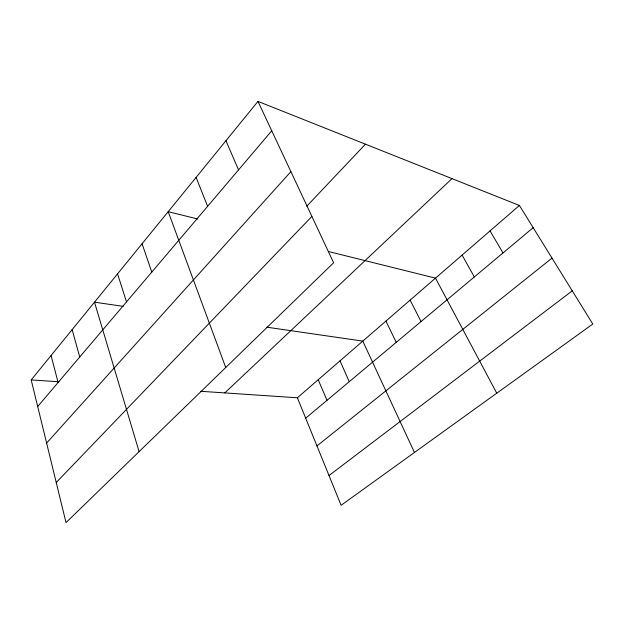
<?xml version="1.0" encoding="UTF-8"?>
<svg xmlns="http://www.w3.org/2000/svg" width="624" height="624" viewBox="0 0 624 624"><rect width="100%" height="100%" fill="white"/><g stroke="black" fill="none" stroke-linecap="round" stroke-linejoin="round"><path stroke-width="0.94" d="M257.977 101.4L333.614 262.766L66.011 522.6L31.2 379.922L257.977 101.4L519.41 205.46L592.8 324.028L341.11 505.292L297.375 397.777L200.764 391.295M37.697 406.544L271.744 130.767M46.613 443.087L290.893 171.631M306.805 206.17L365.461 144.183M56.23 482.5L311.891 216.427M224.796 392.909L451.994 178.628M297.375 397.777L519.41 205.46M305.674 418.181L533.161 227.682M316.961 445.934L551.998 258.11M329.004 475.535L572.255 290.839M31.2 379.922L58.851 381.779M123.139 306.337L94.497 302.18L139.097 451.643M266.752 327.179L362.794 341.11L414.453 452.47M197.808 219.024L168.199 211.661L225.74 367.513M328.302 251.472L435.505 278.132L496.766 393.19M490.043 230.896L502.999 252.938M462.111 255.091L474.326 276.947M410.14 300.105L421.044 321.571M385.928 321.071L396.248 342.334M340.01 360.844L349.253 381.685M225.95 140.728L238.532 169.9M318.224 379.72L326.984 400.343M196.092 177.403L207.62 206.326M142.069 243.75L151.796 272.095M117.554 273.866L126.508 301.891M72.134 329.644L79.755 356.983M51.074 355.508L58.102 382.489"/></g></svg>
